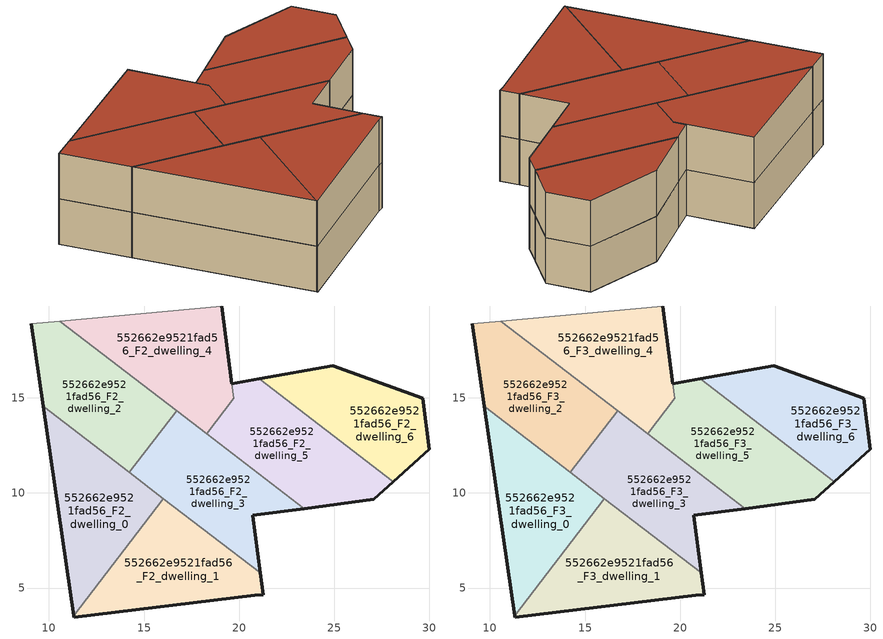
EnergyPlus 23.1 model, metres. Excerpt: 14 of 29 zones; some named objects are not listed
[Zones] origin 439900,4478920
552662e9521fad56_F2_dwelling_0
 floor to 552662e9521fad56_F1_dwelling_0 (EU_floor_Construction): 11.3,3.55 16.02,9.71 9.69,14.55 z6
 wall outside (EU_wall_Construction): 11.3,3.55 9.69,14.55 z6:9
 wall to 552662e9521fad56_F2_dwelling_1 (EU_wall_Construction): 16.02,9.71 11.3,3.55 z6:9
 wall to 552662e9521fad56_F2_dwelling_2 (EU_wall_Construction): 9.69,14.55 14.23,11.08 z6:9
 wall to 552662e9521fad56_F2_dwelling_3 (EU_wall_Construction): 14.23,11.08 16.02,9.71 z6:9
552662e9521fad56_F2_dwelling_1
 floor to 552662e9521fad56_F1_dwelling_1 (EU_floor_Construction): 21.26,4.65 21.1,5.81 16.02,9.71 11.3,3.55 11.32,3.48 20.82,4.63 z6
 wall outside (EU_wall_Construction): 21.1,5.81 21.26,4.65 20.82,4.63 11.32,3.48 11.3,3.55 z6:9
 wall to 552662e9521fad56_F2_dwelling_3 (EU_wall_Construction): 16.02,9.71 21.1,5.81 z6:9
552662e9521fad56_F2_dwelling_2
 floor to 552662e9521fad56_F1_dwelling_2 (EU_floor_Construction): 14.23,11.08 16.72,14.33 10.58,19.04 9.06,18.89 9.69,14.55 z6
 wall outside (EU_wall_Construction): 9.69,14.55 9.06,18.89 z6:9
 wall adiabatic (EU_wall_Construction): 9.06,18.89 10.58,19.04 z6:9
 wall to 552662e9521fad56_F2_dwelling_3 (EU_wall_Construction): 16.72,14.33 14.23,11.08 z6:9
 wall to 552662e9521fad56_F2_dwelling_4 (EU_wall_Construction): 10.58,19.04 16.72,14.33 z6:9
552662e9521fad56_F2_dwelling_3
 floor to 552662e9521fad56_F1_dwelling_3 (EU_floor_Construction): 21.1,5.81 20.71,8.81 20.71,8.82 23.43,9.18 16.72,14.33 14.23,11.08 z6
 wall outside (EU_wall_Construction): 23.43,9.18 20.71,8.82 20.71,8.81 21.1,5.81 z6:9
 wall to 552662e9521fad56_F2_dwelling_5 (EU_wall_Construction): 18.3,13.12 23.43,9.18 z6:9
 wall to 552662e9521fad56_F2_dwelling_4 (EU_wall_Construction): 16.72,14.33 18.3,13.12 z6:9
552662e9521fad56_F2_dwelling_4
 floor to 552662e9521fad56_F1_dwelling_4 (EU_floor_Construction): 18.3,13.12 19.72,14.97 19.62,15.75 19.09,19.83 10.58,19.04 z6
 wall outside (EU_wall_Construction): 19.09,19.83 19.62,15.75 z6:9; 19.72,14.98,9 19.72,14.98,6 19.72,14.97,6
 wall adiabatic (EU_wall_Construction): 10.58,19.04 19.09,19.83 z6:9
 wall to 552662e9521fad56_F2_dwelling_5 (EU_wall_Construction): 19.72,14.97 18.3,13.12 / 19.62,15.75 19.72,14.98 z6:9
552662e9521fad56_F2_dwelling_5
 floor to 552662e9521fad56_F1_dwelling_5 (EU_floor_Construction): 27.08,9.67 28.11,10.59 21.05,16 19.62,15.75 19.73,14.98 18.3,13.12 23.43,9.18 z6
 wall outside (EU_wall_Construction): 19.62,15.75 21.05,16 / 28.11,10.59 27.08,9.67 23.43,9.18 z6:9; 19.72,14.97,9 19.72,14.97,6 19.73,14.98,6
 wall to 552662e9521fad56_F2_dwelling_6 (EU_wall_Construction): 21.05,16 28.11,10.59 z6:9
552662e9521fad56_F2_dwelling_6
 floor to 552662e9521fad56_F1_dwelling_6 (EU_floor_Construction): 30.01,12.3 29.66,14.97 24.92,16.68 21.05,16 28.11,10.59 z6
 wall outside (EU_wall_Construction): 21.05,16 24.92,16.68 29.66,14.97 30.01,12.3 28.11,10.59 z6:9
552662e9521fad56_F3_dwelling_0
 floor to 552662e9521fad56_F2_dwelling_0 (EU_floor_Construction): 11.3,3.55 16.02,9.71 9.69,14.55 z9
 wall outside (EU_wall_Construction): 11.3,3.55 9.69,14.55 z9:12
 wall to 552662e9521fad56_F3_dwelling_1 (EU_wall_Construction): 16.02,9.71 11.3,3.55 z9:12
 wall to 552662e9521fad56_F3_dwelling_2 (EU_wall_Construction): 9.69,14.55 14.23,11.08 z9:12
 wall to 552662e9521fad56_F3_dwelling_3 (EU_wall_Construction): 14.23,11.08 16.02,9.71 z9:12
 roof outside (EU_roof_Construction): 16.02,9.71 11.3,3.55 9.69,14.55 z12
552662e9521fad56_F3_dwelling_1
 floor to 552662e9521fad56_F2_dwelling_1 (EU_floor_Construction): 21.26,4.65 21.1,5.81 16.02,9.71 11.3,3.55 11.32,3.48 20.82,4.63 z9
 wall outside (EU_wall_Construction): 21.1,5.81 21.26,4.65 20.82,4.63 11.32,3.48 11.3,3.55 z9:12
 wall to 552662e9521fad56_F3_dwelling_3 (EU_wall_Construction): 16.02,9.71 21.1,5.81 z9:12
 roof outside (EU_roof_Construction): 21.1,5.81 21.26,4.65 20.82,4.63 11.32,3.48 11.3,3.55 16.02,9.71 z12
552662e9521fad56_F3_dwelling_2
 floor to 552662e9521fad56_F2_dwelling_2 (EU_floor_Construction): 14.23,11.08 16.72,14.33 10.58,19.04 9.06,18.89 9.69,14.55 z9
 wall outside (EU_wall_Construction): 9.69,14.55 9.06,18.89 z9:12
 wall adiabatic (EU_wall_Construction): 9.06,18.89 10.58,19.04 z9:12
 wall to 552662e9521fad56_F3_dwelling_3 (EU_wall_Construction): 16.72,14.33 14.23,11.08 z9:12
 wall to 552662e9521fad56_F3_dwelling_4 (EU_wall_Construction): 10.58,19.04 16.72,14.33 z9:12
 roof outside (EU_roof_Construction): 16.72,14.33 14.23,11.08 9.69,14.55 9.06,18.89 10.58,19.04 z12
552662e9521fad56_F3_dwelling_3
 floor to 552662e9521fad56_F2_dwelling_3 (EU_floor_Construction): 21.1,5.81 20.71,8.81 20.71,8.82 23.43,9.18 16.72,14.33 14.23,11.08 z9
 wall outside (EU_wall_Construction): 23.43,9.18 20.71,8.82 20.71,8.81 21.1,5.81 z9:12
 wall to 552662e9521fad56_F3_dwelling_5 (EU_wall_Construction): 18.3,13.12 23.43,9.18 z9:12
 wall to 552662e9521fad56_F3_dwelling_4 (EU_wall_Construction): 16.72,14.33 18.3,13.12 z9:12
 roof outside (EU_roof_Construction): 23.43,9.18 20.71,8.82 20.71,8.81 21.1,5.81 14.23,11.08 16.72,14.33 z12
552662e9521fad56_F3_dwelling_4
 floor to 552662e9521fad56_F2_dwelling_4 (EU_floor_Construction): 18.3,13.12 19.72,14.97 19.62,15.75 19.09,19.83 10.58,19.04 z9
 wall outside (EU_wall_Construction): 19.09,19.83 19.62,15.75 z9:12; 19.72,14.98,12 19.72,14.98,9 19.72,14.97,9
 wall adiabatic (EU_wall_Construction): 10.58,19.04 19.09,19.83 z9:12
 wall to 552662e9521fad56_F3_dwelling_5 (EU_wall_Construction): 19.72,14.97 18.3,13.12 / 19.62,15.75 19.72,14.98 z9:12
 roof outside (EU_roof_Construction): 19.09,19.83 19.62,15.75 19.72,14.97 18.3,13.12 10.58,19.04 z12
552662e9521fad56_F3_dwelling_5
 floor to 552662e9521fad56_F2_dwelling_5 (EU_floor_Construction): 27.08,9.67 28.11,10.59 21.05,16 19.62,15.75 19.73,14.98 18.3,13.12 23.43,9.18 z9
 wall outside (EU_wall_Construction): 19.62,15.75 21.05,16 / 28.11,10.59 27.08,9.67 23.43,9.18 z9:12; 19.72,14.97,12 19.72,14.97,9 19.73,14.98,9
 wall to 552662e9521fad56_F3_dwelling_6 (EU_wall_Construction): 21.05,16 28.11,10.59 z9:12
 roof outside (EU_roof_Construction): 28.11,10.59 27.08,9.67 23.43,9.18 18.3,13.12 19.73,14.98 19.62,15.75 21.05,16 z12
552662e9521fad56_F3_dwelling_6
 floor to 552662e9521fad56_F2_dwelling_6 (EU_floor_Construction): 30.01,12.3 29.66,14.97 24.92,16.68 21.05,16 28.11,10.59 z9
 wall outside (EU_wall_Construction): 21.05,16 24.92,16.68 29.66,14.97 30.01,12.3 28.11,10.59 z9:12
 roof outside (EU_roof_Construction): 29.66,14.97 30.01,12.3 28.11,10.59 21.05,16 24.92,16.68 z12
[Building]
EU S2 Campaign: North Axis=0; Terrain=City; Solar Distribution=FullExterior
[Site:Location]
Madrid: Latitude=40.5; Longitude=-3.5; Time Zone=1; Elevation=609
[SizingPeriod:WeatherFileDays]
AnnualSizingPeriod: Begin Month=1; Begin Day of Month=1; End Month=12; End Day of Month=31; Day of Week for Start Day=Monday; Use Weather File Daylight Saving Period=No; Use Weather File Rain and Snow Indicators=No
[MATERIAL]
EU_InternalMass_Material: Roughness=MediumRough; Thickness=0.1; Conductivity=1; Density=1800; Specific Heat=900; Thermal Absorptance=0.9; Solar Absorptance=0.7; Visible Absorptance=0.7
[MATERIAL:NOMASS] Roughness=MediumRough; Thermal Absorptance=0.9; Solar Absorptance=0.7; Visible Absorptance=0.7
Name | Thermal Resistance
EU_wall_NoMass | 0.459673
EU_roof_NoMass | 0.495815
EU_floor_NoMass | 0.788942
[CONSTRUCTION]
EU_wall_Construction: EU_wall_NoMass
EU_roof_Construction: EU_roof_NoMass
EU_floor_Construction: EU_floor_NoMass
EU_InternalMass_Construction: EU_InternalMass_Material
[ZONE] Type=1; Multiplier=1; Ceiling Height=autocalculate; Floor Area=autocalculate; Part of Total Floor Area=Yes
Name | Volume
552662e9521fad56_F2_dwelling_0; 552662e9521fad56_F3_dwelling_0 | 92.6492
552662e9521fad56_F2_dwelling_1; 552662e9521fad56_F3_dwelling_1 | 92.6554
552662e9521fad56_F2_dwelling_2; 552662e9521fad56_F3_dwelling_2 | 92.6499
552662e9521fad56_F2_dwelling_3; 552662e9521fad56_F3_dwelling_3 | 92.6517
552662e9521fad56_F2_dwelling_4; 552662e9521fad56_F3_dwelling_4 | 96.9866
552662e9521fad56_F2_dwelling_5; 552662e9521fad56_F3_dwelling_5 | 98.8989
552662e9521fad56_F2_dwelling_6; 552662e9521fad56_F3_dwelling_6 | 82.0869
[INTERNALMASS] Construction=EU_InternalMass_Construction
Name | Zone or ZoneList | Surface Area
552662e9521fad56_F2_dwelling_0_EU_InternalMass | 552662e9521fad56_F2_dwelling_0 | 30.8848
552662e9521fad56_F2_dwelling_1_EU_InternalMass | 552662e9521fad56_F2_dwelling_1 | 30.886
552662e9521fad56_F2_dwelling_2_EU_InternalMass | 552662e9521fad56_F2_dwelling_2 | 30.8838
552662e9521fad56_F2_dwelling_3_EU_InternalMass | 552662e9521fad56_F2_dwelling_3 | 30.8839
552662e9521fad56_F2_dwelling_4_EU_InternalMass | 552662e9521fad56_F2_dwelling_4 | 32.3297
552662e9521fad56_F2_dwelling_5_EU_InternalMass | 552662e9521fad56_F2_dwelling_5 | 32.9661
552662e9521fad56_F2_dwelling_6_EU_InternalMass | 552662e9521fad56_F2_dwelling_6 | 27.3622
552662e9521fad56_F3_dwelling_0_EU_InternalMass | 552662e9521fad56_F3_dwelling_0 | 30.8848
552662e9521fad56_F3_dwelling_1_EU_InternalMass | 552662e9521fad56_F3_dwelling_1 | 30.886
552662e9521fad56_F3_dwelling_2_EU_InternalMass | 552662e9521fad56_F3_dwelling_2 | 30.8838
552662e9521fad56_F3_dwelling_3_EU_InternalMass | 552662e9521fad56_F3_dwelling_3 | 30.8839
552662e9521fad56_F3_dwelling_4_EU_InternalMass | 552662e9521fad56_F3_dwelling_4 | 32.3297
552662e9521fad56_F3_dwelling_5_EU_InternalMass | 552662e9521fad56_F3_dwelling_5 | 32.9661
552662e9521fad56_F3_dwelling_6_EU_InternalMass | 552662e9521fad56_F3_dwelling_6 | 27.3622
[OTHEREQUIPMENT] Fuel Type=Electricity; Design Level Calculation Method=Watts/Area; Power per Zone Floor Area=1; Fraction Latent=0; Fraction Radiant=0; Fraction Lost=0; Carbon Dioxide Generation Rate=0; EndUse Subcategory=EU_Step8_InternalGains
Name | Zone or ZoneList or Space or SpaceList | Schedule
EU_Step8_InternalGain_552662e9521fad56_F2_dwelling_0_f000 | 552662e9521fad56_F2_dwelling_0 | EU_Step8_GainSchedule_552662e9521fad56_F2_dwelling_0_f000
EU_Step8_InternalGain_552662e9521fad56_F2_dwelling_1_f000 | 552662e9521fad56_F2_dwelling_1 | EU_Step8_GainSchedule_552662e9521fad56_F2_dwelling_1_f000
EU_Step8_InternalGain_552662e9521fad56_F2_dwelling_2_f000 | 552662e9521fad56_F2_dwelling_2 | EU_Step8_GainSchedule_552662e9521fad56_F2_dwelling_2_f000
EU_Step8_InternalGain_552662e9521fad56_F2_dwelling_3_f000 | 552662e9521fad56_F2_dwelling_3 | EU_Step8_GainSchedule_552662e9521fad56_F2_dwelling_3_f000
EU_Step8_InternalGain_552662e9521fad56_F2_dwelling_4_f000 | 552662e9521fad56_F2_dwelling_4 | EU_Step8_GainSchedule_552662e9521fad56_F2_dwelling_4_f000
EU_Step8_InternalGain_552662e9521fad56_F2_dwelling_5_f000 | 552662e9521fad56_F2_dwelling_5 | EU_Step8_GainSchedule_552662e9521fad56_F2_dwelling_5_f000
EU_Step8_InternalGain_552662e9521fad56_F2_dwelling_6_f000 | 552662e9521fad56_F2_dwelling_6 | EU_Step8_GainSchedule_552662e9521fad56_F2_dwelling_6_f000
EU_Step8_InternalGain_552662e9521fad56_F3_dwelling_0_f000 | 552662e9521fad56_F3_dwelling_0 | EU_Step8_GainSchedule_552662e9521fad56_F3_dwelling_0_f000
EU_Step8_InternalGain_552662e9521fad56_F3_dwelling_1_f000 | 552662e9521fad56_F3_dwelling_1 | EU_Step8_GainSchedule_552662e9521fad56_F3_dwelling_1_f000
EU_Step8_InternalGain_552662e9521fad56_F3_dwelling_2_f000 | 552662e9521fad56_F3_dwelling_2 | EU_Step8_GainSchedule_552662e9521fad56_F3_dwelling_2_f000
EU_Step8_InternalGain_552662e9521fad56_F3_dwelling_3_f000 | 552662e9521fad56_F3_dwelling_3 | EU_Step8_GainSchedule_552662e9521fad56_F3_dwelling_3_f000
EU_Step8_InternalGain_552662e9521fad56_F3_dwelling_4_f000 | 552662e9521fad56_F3_dwelling_4 | EU_Step8_GainSchedule_552662e9521fad56_F3_dwelling_4_f000
EU_Step8_InternalGain_552662e9521fad56_F3_dwelling_5_f000 | 552662e9521fad56_F3_dwelling_5 | EU_Step8_GainSchedule_552662e9521fad56_F3_dwelling_5_f000
EU_Step8_InternalGain_552662e9521fad56_F3_dwelling_6_f000 | 552662e9521fad56_F3_dwelling_6 | EU_Step8_GainSchedule_552662e9521fad56_F3_dwelling_6_f000
[ZONEVENTILATION:DESIGNFLOWRATE] Schedule=EU_AlwaysOn; Design Flow Rate Calculation Method=AirChanges/Hour; Air Changes per Hour=0.719161; Ventilation Type=Natural; Fan Pressure Rise=0; Fan Total Efficiency=1; Constant Term Coefficient=1; Temperature Term Coefficient=0; Velocity Term Coefficient=0; Velocity Squared Term Coefficient=0; Minimum Indoor Temperature=-100; Maximum Indoor Temperature=100; Delta Temperature=-100; Minimum Outdoor Temperature=-100; Maximum Outdoor Temperature=100; Maximum Wind Speed=40
Name | Zone or ZoneList or Space or SpaceList
EU_ConstantAir_552662e9521fad56_F2_dwelling_0 | 552662e9521fad56_F2_dwelling_0
EU_ConstantAir_552662e9521fad56_F2_dwelling_1 | 552662e9521fad56_F2_dwelling_1
EU_ConstantAir_552662e9521fad56_F2_dwelling_2 | 552662e9521fad56_F2_dwelling_2
EU_ConstantAir_552662e9521fad56_F2_dwelling_3 | 552662e9521fad56_F2_dwelling_3
EU_ConstantAir_552662e9521fad56_F2_dwelling_4 | 552662e9521fad56_F2_dwelling_4
EU_ConstantAir_552662e9521fad56_F2_dwelling_5 | 552662e9521fad56_F2_dwelling_5
EU_ConstantAir_552662e9521fad56_F2_dwelling_6 | 552662e9521fad56_F2_dwelling_6
EU_ConstantAir_552662e9521fad56_F3_dwelling_0 | 552662e9521fad56_F3_dwelling_0
EU_ConstantAir_552662e9521fad56_F3_dwelling_1 | 552662e9521fad56_F3_dwelling_1
EU_ConstantAir_552662e9521fad56_F3_dwelling_2 | 552662e9521fad56_F3_dwelling_2
EU_ConstantAir_552662e9521fad56_F3_dwelling_3 | 552662e9521fad56_F3_dwelling_3
EU_ConstantAir_552662e9521fad56_F3_dwelling_4 | 552662e9521fad56_F3_dwelling_4
EU_ConstantAir_552662e9521fad56_F3_dwelling_5 | 552662e9521fad56_F3_dwelling_5
EU_ConstantAir_552662e9521fad56_F3_dwelling_6 | 552662e9521fad56_F3_dwelling_6
[HVACTEMPLATE:ZONE:IDEALLOADSAIRSYSTEM] System Availability Schedule=EU_AlwaysOn; Maximum Heating Supply Air Temperature=50; Minimum Cooling Supply Air Temperature=13; Maximum Heating Supply Air Humidity Ratio=0.0156; Minimum Cooling Supply Air Humidity Ratio=0.0077; Heating Limit=NoLimit; Cooling Limit=NoLimit; Heating Availability Schedule=EU_AlwaysOn; Cooling Availability Schedule=EU_CoolingOff; Dehumidification Control Type=ConstantSensibleHeatRatio; Cooling Sensible Heat Ratio=0.7; Dehumidification Setpoint=60; Humidification Control Type=None; Humidification Setpoint=30; Outdoor Air Method=None; Outdoor Air Flow Rate per Person=0.00944; Outdoor Air Flow Rate per Zone Floor Area=0; Outdoor Air Flow Rate per Zone=0; Demand Controlled Ventilation Type=None; Outdoor Air Economizer Type=NoEconomizer; Heat Recovery Type=None; Sensible Heat Recovery Effectiveness=0.7; Latent Heat Recovery Effectiveness=0.65
Name | Template Thermostat
552662e9521fad56_F2_dwelling_0 | EU_HeatOnly_552662e9521fad56_F2_dwelling_0
552662e9521fad56_F2_dwelling_1 | EU_HeatOnly_552662e9521fad56_F2_dwelling_1
552662e9521fad56_F2_dwelling_2 | EU_HeatOnly_552662e9521fad56_F2_dwelling_2
552662e9521fad56_F2_dwelling_3 | EU_HeatOnly_552662e9521fad56_F2_dwelling_3
552662e9521fad56_F2_dwelling_4 | EU_HeatOnly_552662e9521fad56_F2_dwelling_4
552662e9521fad56_F2_dwelling_5 | EU_HeatOnly_552662e9521fad56_F2_dwelling_5
552662e9521fad56_F2_dwelling_6 | EU_HeatOnly_552662e9521fad56_F2_dwelling_6
552662e9521fad56_F3_dwelling_0 | EU_HeatOnly_552662e9521fad56_F3_dwelling_0
552662e9521fad56_F3_dwelling_1 | EU_HeatOnly_552662e9521fad56_F3_dwelling_1
552662e9521fad56_F3_dwelling_2 | EU_HeatOnly_552662e9521fad56_F3_dwelling_2
552662e9521fad56_F3_dwelling_3 | EU_HeatOnly_552662e9521fad56_F3_dwelling_3
552662e9521fad56_F3_dwelling_4 | EU_HeatOnly_552662e9521fad56_F3_dwelling_4
552662e9521fad56_F3_dwelling_5 | EU_HeatOnly_552662e9521fad56_F3_dwelling_5
552662e9521fad56_F3_dwelling_6 | EU_HeatOnly_552662e9521fad56_F3_dwelling_6
[SIZING:ZONE] Zone Cooling Design Supply Air Temperature Input Method=SupplyAirTemperature; Zone Cooling Design Supply Air Temperature=13; Zone Heating Design Supply Air Temperature Input Method=SupplyAirTemperature; Zone Heating Design Supply Air Temperature=50; Zone Cooling Design Supply Air Humidity Ratio=0.008; Zone Heating Design Supply Air Humidity Ratio=0.008; Cooling Design Air Flow Method=DesignDay; Cooling Design Air Flow Rate=0; Cooling Minimum Air Flow per Zone Floor Area=0.000762; Cooling Minimum Air Flow=0; Cooling Minimum Air Flow Fraction=0.2; Heating Design Air Flow Method=DesignDay; Heating Design Air Flow Rate=0; Heating Maximum Air Flow per Zone Floor Area=0.002032; Heating Maximum Air Flow=0.141576; Heating Maximum Air Flow Fraction=0.3; Account for Dedicated Outdoor Air System=No; Dedicated Outdoor Air System Control Strategy=NeutralSupplyAir; Dedicated Outdoor Air Low Setpoint Temperature for Design=autosize; Dedicated Outdoor Air High Setpoint Temperature for Design=autosize; Zone Load Sizing Method=Sensible Load Only No Latent Load; Zone Latent Cooling Design Supply Air Humidity Ratio Input Method=HumidityRatioDifference; Zone Cooling Design Supply Air Humidity Ratio Difference=0.005; Zone Latent Heating Design Supply Air Humidity Ratio Input Method=HumidityRatioDifference; Zone Humidification Design Supply Air Humidity Ratio Difference=0.005
552662e9521fad56_F2_dwelling_0; 552662e9521fad56_F2_dwelling_1; 552662e9521fad56_F2_dwelling_2; 552662e9521fad56_F2_dwelling_3; 552662e9521fad56_F2_dwelling_4; 552662e9521fad56_F2_dwelling_5; 552662e9521fad56_F2_dwelling_6; 552662e9521fad56_F3_dwelling_0; 552662e9521fad56_F3_dwelling_1; 552662e9521fad56_F3_dwelling_2; 552662e9521fad56_F3_dwelling_3; 552662e9521fad56_F3_dwelling_4; 552662e9521fad56_F3_dwelling_5; 552662e9521fad56_F3_dwelling_6
[SCHEDULE:CONSTANT]
Name | Hourly Value
EU_AlwaysOn | 1
EU_CoolingOff | 0
[SCHEDULE:FILE] Column Number=1; Rows to Skip at Top=0; Number of Hours of Data=8760; Column Separator=Comma; Interpolate to Timestep=No; Minutes per Item=60; Adjust Schedule for Daylight Savings=Yes
Name | File
EU_Step8_GainSchedule_552662e9521fad56_F2_dwelling_0_f000 | ../../schedules/552662e9521fad56/552662e9521fad56_F2_dwelling_0_f000_gain.csv
EU_Step8_GainSchedule_552662e9521fad56_F2_dwelling_1_f000 | ../../schedules/552662e9521fad56/552662e9521fad56_F2_dwelling_1_f000_gain.csv
EU_Step8_GainSchedule_552662e9521fad56_F2_dwelling_2_f000 | ../../schedules/552662e9521fad56/552662e9521fad56_F2_dwelling_2_f000_gain.csv
EU_Step8_GainSchedule_552662e9521fad56_F2_dwelling_3_f000 | ../../schedules/552662e9521fad56/552662e9521fad56_F2_dwelling_3_f000_gain.csv
EU_Step8_GainSchedule_552662e9521fad56_F2_dwelling_4_f000 | ../../schedules/552662e9521fad56/552662e9521fad56_F2_dwelling_4_f000_gain.csv
EU_Step8_GainSchedule_552662e9521fad56_F2_dwelling_5_f000 | ../../schedules/552662e9521fad56/552662e9521fad56_F2_dwelling_5_f000_gain.csv
EU_Step8_GainSchedule_552662e9521fad56_F2_dwelling_6_f000 | ../../schedules/552662e9521fad56/552662e9521fad56_F2_dwelling_6_f000_gain.csv
EU_Step8_GainSchedule_552662e9521fad56_F3_dwelling_0_f000 | ../../schedules/552662e9521fad56/552662e9521fad56_F3_dwelling_0_f000_gain.csv
EU_Step8_GainSchedule_552662e9521fad56_F3_dwelling_1_f000 | ../../schedules/552662e9521fad56/552662e9521fad56_F3_dwelling_1_f000_gain.csv
EU_Step8_GainSchedule_552662e9521fad56_F3_dwelling_2_f000 | ../../schedules/552662e9521fad56/552662e9521fad56_F3_dwelling_2_f000_gain.csv
EU_Step8_GainSchedule_552662e9521fad56_F3_dwelling_3_f000 | ../../schedules/552662e9521fad56/552662e9521fad56_F3_dwelling_3_f000_gain.csv
EU_Step8_GainSchedule_552662e9521fad56_F3_dwelling_4_f000 | ../../schedules/552662e9521fad56/552662e9521fad56_F3_dwelling_4_f000_gain.csv
EU_Step8_GainSchedule_552662e9521fad56_F3_dwelling_5_f000 | ../../schedules/552662e9521fad56/552662e9521fad56_F3_dwelling_5_f000_gain.csv
EU_Step8_GainSchedule_552662e9521fad56_F3_dwelling_6_f000 | ../../schedules/552662e9521fad56/552662e9521fad56_F3_dwelling_6_f000_gain.csv
